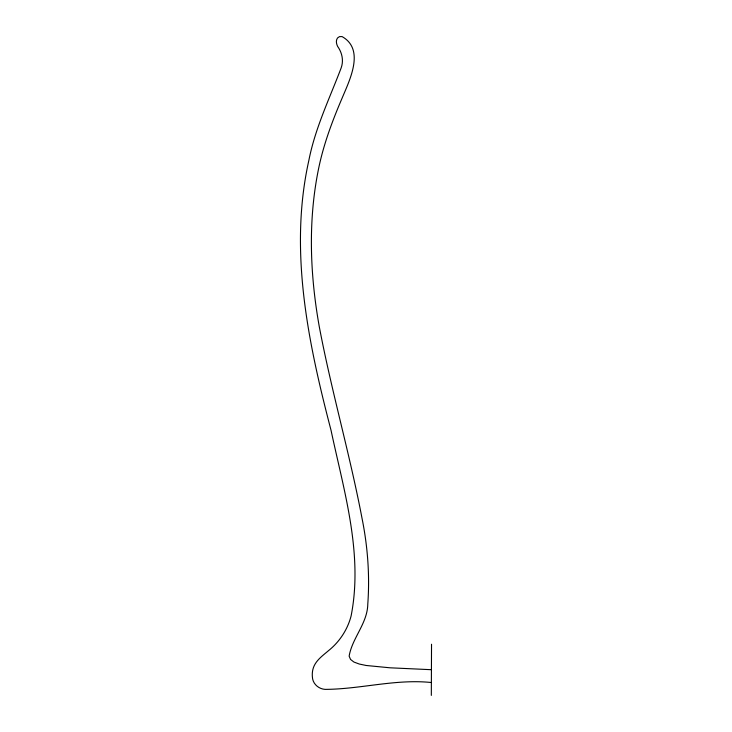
<?xml version="1.0" encoding="UTF-8"?>
<svg xmlns="http://www.w3.org/2000/svg" width="732" height="732" viewBox="0 0 732 732"><rect width="100%" height="100%" fill="white"/><g stroke="black" fill="none" stroke-linecap="round" stroke-linejoin="round"><path stroke-width="1.1" d="M431.322 695.4L431.532 644.233M431.377 682.526C395.6 678.765 360.556 689.215 325.09 689.379C318.429 688.931 312.564 683.661 312.381 676.835A21.182 19.819 81.2 0 1 312.857 669.597C314.787 661.115 322.382 655.909 328.595 650.592C339.557 641.818 347.554 629.602 351.095 616.005C363.356 553.822 343.884 490.852 331.038 430.297C308.19 342.75 288.728 250.5 308.858 160.4C315.172 128.137 329.574 98.481 341.139 67.975C343.857 60.546 342.082 52.64 337.589 46.336C336.327 43.71 335.677 40.47 337.553 37.954L339.502 36.618L342.091 36.6C365.158 49.602 349.612 80.108 342.045 98.28C332.429 120.753 323.773 143.774 318.777 167.765C307.861 220.085 309.929 274.344 319.289 326.728C331.459 390.961 349.75 453.858 361.983 518.1C367.684 546.292 369.88 575.288 367.793 603.992C367.519 623.335 352.202 637.883 349.137 656.147L350.555 659.441L353.931 662.048L359.247 664.025L366.146 665.48L390.019 667.804L431.432 669.707"/></g></svg>
